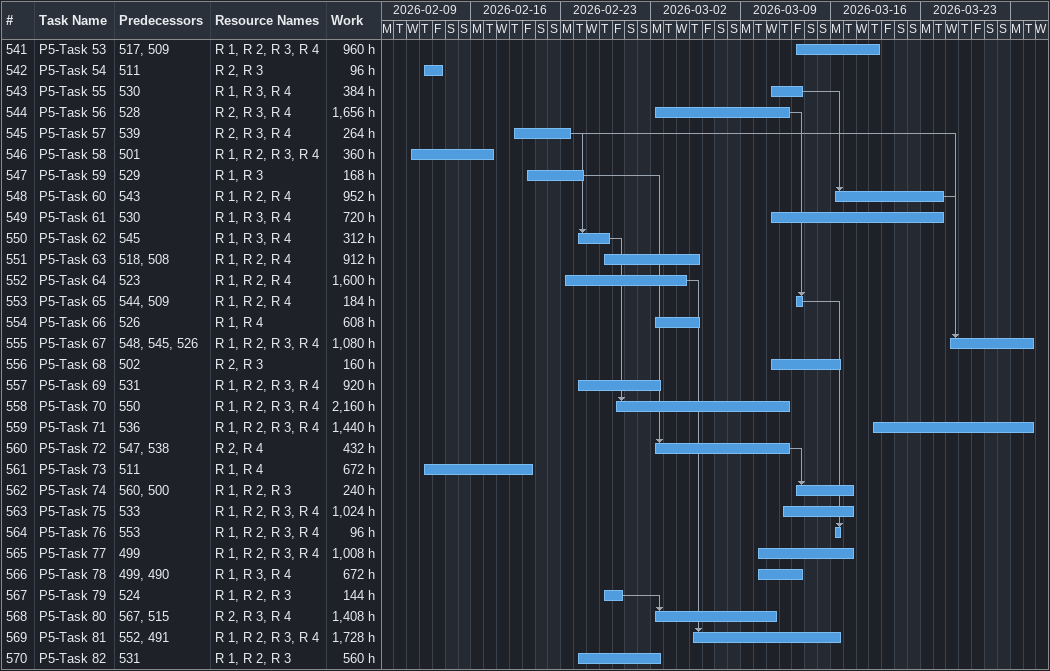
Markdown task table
| ID | Task | Start | Finish | Predecessors | Resources | Work (h) |
|---|---|---|---|---|---|---|
| 541 | P5-Task 53 | 2026-03-13 | 2026-03-19 | 517, 509 | R 1, R 2, R 3, R 4 | 960 |
| 542 | P5-Task 54 | 2026-02-12 | 2026-02-13 | 511 | R 2, R 3 | 96 |
| 543 | P5-Task 55 | 2026-03-11 | 2026-03-13 | 530 | R 1, R 3, R 4 | 384 |
| 544 | P5-Task 56 | 2026-03-02 | 2026-03-12 | 528 | R 2, R 3, R 4 | 1656 |
| 545 | P5-Task 57 | 2026-02-19 | 2026-02-23 | 539 | R 2, R 3, R 4 | 264 |
| 546 | P5-Task 58 | 2026-02-11 | 2026-02-17 | 501 | R 1, R 2, R 3, R 4 | 360 |
| 547 | P5-Task 59 | 2026-02-20 | 2026-02-24 | 529 | R 1, R 3 | 168 |
| 548 | P5-Task 60 | 2026-03-16 | 2026-03-24 | 543 | R 1, R 2, R 4 | 952 |
| 549 | P5-Task 61 | 2026-03-11 | 2026-03-24 | 530 | R 1, R 3, R 4 | 720 |
| 550 | P5-Task 62 | 2026-02-24 | 2026-02-26 | 545 | R 1, R 3, R 4 | 312 |
| 551 | P5-Task 63 | 2026-02-26 | 2026-03-05 | 518, 508 | R 1, R 2, R 4 | 912 |
| 552 | P5-Task 64 | 2026-02-23 | 2026-03-04 | 523 | R 1, R 2, R 4 | 1600 |
| 553 | P5-Task 65 | 2026-03-13 | 2026-03-13 | 544, 509 | R 1, R 2, R 4 | 184 |
| 554 | P5-Task 66 | 2026-03-02 | 2026-03-05 | 526 | R 1, R 4 | 608 |
| 555 | P5-Task 67 | 2026-03-25 | 2026-03-31 | 548, 545, 526 | R 1, R 2, R 3, R 4 | 1080 |
| 556 | P5-Task 68 | 2026-03-11 | 2026-03-16 | 502 | R 2, R 3 | 160 |
| 557 | P5-Task 69 | 2026-02-24 | 2026-03-02 | 531 | R 1, R 2, R 3, R 4 | 920 |
| 558 | P5-Task 70 | 2026-02-27 | 2026-03-12 | 550 | R 1, R 2, R 3, R 4 | 2160 |
| 559 | P5-Task 71 | 2026-03-19 | 2026-03-31 | 536 | R 1, R 2, R 3, R 4 | 1440 |
| 560 | P5-Task 72 | 2026-03-02 | 2026-03-12 | 547, 538 | R 2, R 4 | 432 |
| 561 | P5-Task 73 | 2026-02-12 | 2026-02-20 | 511 | R 1, R 4 | 672 |
| 562 | P5-Task 74 | 2026-03-13 | 2026-03-17 | 560, 500 | R 1, R 2, R 3 | 240 |
| 563 | P5-Task 75 | 2026-03-12 | 2026-03-17 | 533 | R 1, R 2, R 3, R 4 | 1024 |
| 564 | P5-Task 76 | 2026-03-16 | 2026-03-16 | 553 | R 1, R 2, R 3, R 4 | 96 |
| 565 | P5-Task 77 | 2026-03-10 | 2026-03-17 | 499 | R 1, R 2, R 3, R 4 | 1008 |
| 566 | P5-Task 78 | 2026-03-10 | 2026-03-13 | 499, 490 | R 1, R 3, R 4 | 672 |
| 567 | P5-Task 79 | 2026-02-26 | 2026-02-27 | 524 | R 1, R 2, R 3 | 144 |
| 568 | P5-Task 80 | 2026-03-02 | 2026-03-11 | 567, 515 | R 2, R 3, R 4 | 1408 |
| 569 | P5-Task 81 | 2026-03-05 | 2026-03-16 | 552, 491 | R 1, R 2, R 3, R 4 | 1728 |
| 570 | P5-Task 82 | 2026-02-24 | 2026-03-02 | 531 | R 1, R 2, R 3 | 560 |
